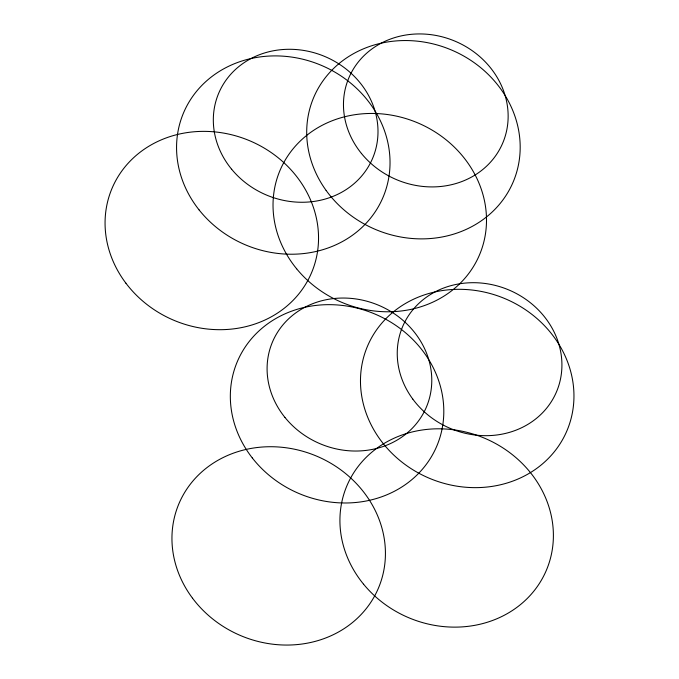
<?xml version="1.0" encoding="UTF-8"?>
<svg xmlns="http://www.w3.org/2000/svg" width="679" height="679" viewBox="0 0 679 679"><rect width="100%" height="100%" fill="white"/><g stroke="black" fill="none" stroke-linecap="round" stroke-linejoin="round"><path stroke-width="1.02" d="M412.781 399.082A83.559 75.165 22.9 0 0 554.675 395.772A83.559 75.165 22.9 0 0 471.294 282.719A83.559 75.165 22.9 0 0 412.781 399.082M284.925 417.398A83.559 75.165 22.9 0 0 426.013 407.977A83.559 75.165 22.9 0 0 337.37 298.234A83.559 75.165 22.9 0 0 284.925 417.398M231.658 169.258A83.559 75.165 22.9 0 0 372.525 158.538A83.559 75.165 22.9 0 0 282.795 49.533A83.559 75.165 22.9 0 0 231.658 169.258M361.406 153.42A83.559 75.165 22.9 0 0 502.443 143.719A83.559 75.165 22.9 0 0 413.57 34.137A83.559 75.165 22.9 0 0 361.406 153.42M383.423 443.837A108.317 97.445 22.9 0 0 566.379 432.048A108.317 97.445 22.9 0 0 451.841 289.543A108.317 97.445 22.9 0 0 383.423 443.837M326.124 190.443A108.317 97.445 22.9 0 0 510.277 188.134A108.317 97.445 22.9 0 0 403.92 40.553A108.317 97.445 22.9 0 0 326.124 190.443M199.117 209.938A108.317 97.445 22.9 0 0 382.226 199.151A108.317 97.445 22.9 0 0 268.528 56.094A108.317 97.445 22.9 0 0 199.117 209.938M252.282 457.926A108.317 97.445 22.9 0 0 435.621 448.743A108.317 97.445 22.9 0 0 323.289 304.803A108.317 97.445 22.9 0 0 252.282 457.926M125.904 283.185A108.317 97.445 22.9 0 0 309.624 276.981A108.317 97.445 22.9 0 0 199.864 131.429A108.317 97.445 22.9 0 0 125.904 283.185M192.547 598.224A108.317 97.445 22.9 0 0 376.353 592.665A108.317 97.445 22.9 0 0 267.153 446.774A108.317 97.445 22.9 0 0 192.547 598.224M363.596 584.229A108.317 97.445 22.9 0 0 546.247 570.555A108.317 97.445 22.9 0 0 430.104 429.12A108.317 97.445 22.9 0 0 363.596 584.229M296.672 268.833A108.317 97.445 22.9 0 0 479.34 255.245A108.317 97.445 22.9 0 0 363.273 113.758A108.317 97.445 22.9 0 0 296.672 268.833"/></g></svg>
